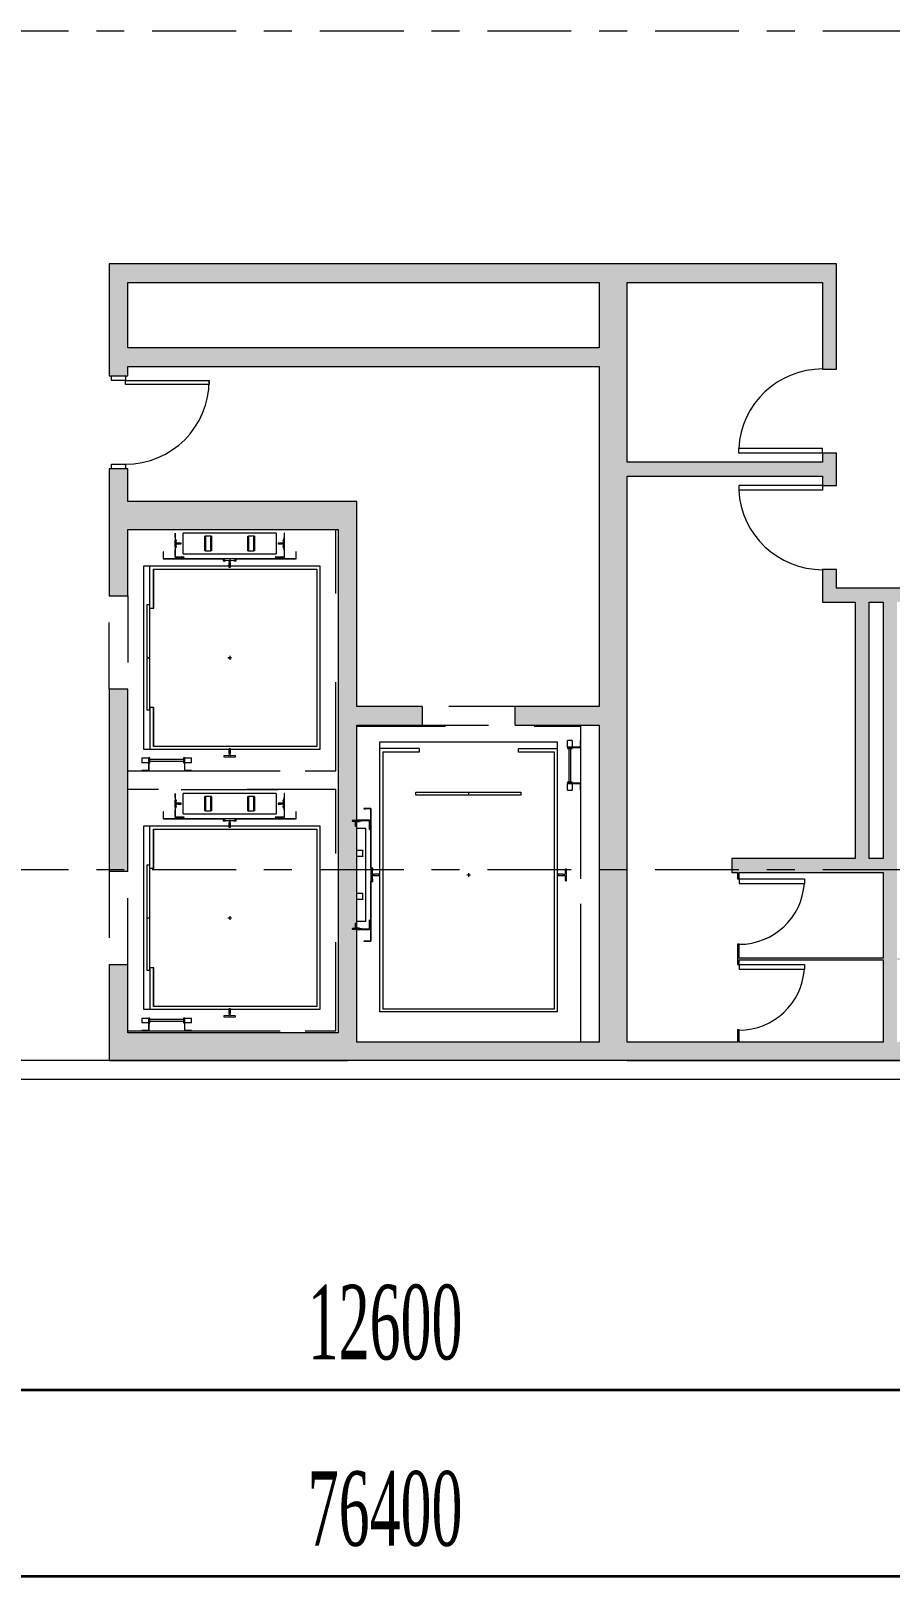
# Model space of a CAD drawing. Header units: millimetres. Extents: x 90964 to 877642, y 656808 to 1438307.
# Drawn here: x 369984 to 379211, y 744473 to 761054 of the extents above; entities that cross this region are included whole.
import ezdxf

# ---------------------------------------------------------------- set-up
doc = ezdxf.new("R2010")
doc.units = ezdxf.units.MM
doc.header["$LTSCALE"] = 300
for name, pattern in [('CENTER', [3, 1.5, -0.5, 0.5, -0.5]), ('Dash', [6.35, 3.175, -3.175]), ('Overhead', [3.96875, 2.38125, -1.5875])]:
    doc.linetypes.add(name, pattern=pattern)
doc.layers.get('Defpoints').update_dxf_attribs({"color": 6})
for name, color, linetype, lineweight in [('A-COT VACH', 2, 'Continuous', 35), ('A-DETL-GENF', 92, 'Overhead', 9), ('A-DETL-MEDM', 33, 'Continuous', 18), ('A-DIM', 125, 'Continuous', 15), ('A-DOOR', 31, 'Continuous', 9), ('A-DOOR-FRAM', 31, 'Continuous', 9), ('A-GENM', 13, 'Continuous', 9), ('A-TRUC', 250, 'CENTER', 5), ('A-WALL', 113, 'Continuous', 9), ('A-WALL-PATT', 111, 'Continuous', 9), ('Q-SPCQ', 91, 'Continuous', 9)]:
    doc.layers.add(name, color=color, linetype=linetype, lineweight=lineweight)
doc.styles.add('ROMANSssss', font='vntimeh.shx', dxfattribs={"width": 0.55})
doc.dimstyles.new('DIM_1-400 MB', dxfattribs={"dimscale": 400, "dimtxt": 2, "dimasz": 1, "dimexe": 1, "dimexo": 0, "dimgap": 0.8, "dimtad": 1, "dimdec": 0, "dimzin": 0, "dimdsep": 46, "dimtxsty": 'ROMANSssss', "dimblk": 'ARCHTICK', "dimcen": 1, "dimdle": 1, "dimclrd": 256, "dimclre": 256, "dimclrt": 7, "dimadec": 0, "dimazin": 0, "dimtfac": 1, "dimtdec": 0, "dimtix": 1, "dimtofl": 0, "dimtmove": 2, "dimatfit": 3, "dimfxl": 1, "dimtolj": 1, "dimtzin": 0, "dimarcsym": 0})

# ---------------------------------------------------------------- blocks, each defined once
blk = doc.blocks.new('schindler_5500-bim - Lift_one floor-1478719-Option 5 Floor Plans')
at = {"layer": 'A-GENM', "linetype": 'Dash'}
for p, q in [((1212, 1140), (-1379, 1140)), ((-1379, 1140), (-1379, -1095)), ((1212, 1140), (-1379, 1140)), ((-1379, 1140), (-1379, -1095)), ((1212, -409), (1212, 1140)), ((1212, -1095), (1212, 1140)), ((1212, -866), (1212, -485)), ((1212, -1095), (1212, -942))]:
    blk.add_line(p, q, dxfattribs=at)
at = {"layer": 'A-GENM'}
for p, q in [((979, 971), (-986, 971)), ((-986, 971), (-986, -926)), ((-952, -817), (-952, 936)), ((-952, 936), (950, 936)), ((950, 936), (950, -817)), ((979, -926), (979, 971)), ((-1063, 713), (-1139, 713)), ((-1139, 713), (-1139, 710)), ((-1139, 710), (-1118, 710)), ((-1118, 710), (-1118, 712)), ((-1118, 712), (-1064, 712)), ((-1064, 712), (-1064, 67)), ((-1063, 71), (-1063, 713)), ((-1379, -522), (-1379, 522)), ((-1078, 587), (-1338, 587)), ((-1338, 587), (-1338, 584)), ((-1338, 584), (-1294, 584)), ((-1338, 500), (-1118, 500)), ((-1338, 500), (-1338, -500)), ((-1294, 584), (-1294, 580)), ((-1294, 580), (-1269, 580)), ((-1269, 580), (-1269, 573)), ((-1269, 573), (-1242, 573)), ((-1265, 576), (-1265, 584)), ((-1190, 584), (-1265, 584)), ((-1265, 584), (-1265, 580)), ((-1255, 576), (-1265, 576)), ((-1262, 577), (-1234, 575)), ((-1242, 573), (-1242, 576)), ((-1232, 534), (-1237, 534)), ((-1232, 552), (-1233, 552)), ((-1233, 552), (-1233, 522)), ((-1233, 522), (-1223, 522)), ((-1232, 573), (-1232, 552)), ((-1224, 552), (-1224, 572)), ((-1223, 552), (-1224, 552)), ((-1223, 522), (-1223, 552)), ((-1218, 534), (-1223, 534)), ((-1221, 575), (-1193, 577)), ((-1213, 576), (-1213, 573)), ((-1213, 573), (-1186, 573)), ((-1190, 576), (-1200, 576)), ((-1190, 584), (-1190, 576)), ((-1190, 580), (-1190, 584)), ((-1186, 580), (-1161, 580)), ((-1186, 573), (-1186, 580)), ((-1161, 580), (-1161, 584)), ((-1161, 584), (-1081, 584)), ((-1118, -500), (-1118, 500)), ((-1081, 584), (-1081, 487)), ((-1078, 487), (-1078, 587)), ((-1379, -500), (-1379, 495)), ((-1081, 487), (-1078, 487)), ((-1305, 266), (-1150, 266)), ((-1305, 266), (-1305, 261)), ((-1305, 261), (-1305, 201)), ((-1150, 261), (-1305, 261)), ((-1305, 201), (-1150, 201)), ((-1305, 196), (-1305, 201)), ((-1150, 196), (-1305, 196)), ((-1150, 266), (-1150, 261)), ((-1150, 201), (-1150, 261)), ((-1150, 196), (-1150, 201)), ((-1064, 67), (-1047, 67)), ((-1043, 71), (-1063, 71)), ((-1052, 63), (-1063, 63)), ((-1063, 63), (-1063, -64)), ((-1045, 10), (-1048, 59)), ((-1047, 67), (-1047, 46)), ((-1047, 46), (-1043, 46)), ((-1043, 46), (-1043, 71)), ((-1022, 5), (-1040, 5)), ((-974, 8), (-1022, 8)), ((-1022, 8), (-1022, 5)), ((-974, -8), (-974, 8)), ((-1, -15), (-1, 15)), ((0, 20), (0, -20)), ((1024, 8), (974, 8)), ((974, 8), (974, -8)), ((1024, 5), (1024, 8)), ((1042, 5), (1024, 5)), ((1049, 58), (1047, 10)), ((1062, 63), (1055, 63)), ((1062, -64), (1062, 63)), ((-1047, -67), (-1064, -67)), ((-1064, -67), (-1064, -712)), ((-1063, -64), (-1053, -64)), ((-1063, -714), (-1063, -71)), ((-1063, -71), (-1043, -71)), ((-1048, -58), (-1045, -10)), ((-1043, -46), (-1047, -46)), ((-1047, -46), (-1047, -67)), ((-1043, -71), (-1043, -46)), ((-1040, -5), (-1022, -5)), ((-1022, -5), (-1022, -8)), ((-1022, -8), (-974, -8)), ((-21, 0), (19, 0)), ((-20, 0), (20, 0)), ((974, -8), (1024, -8)), ((1024, -8), (1024, -5)), ((1024, -5), (1042, -5)), ((1047, -10), (1050, -59)), ((1054, -64), (1062, -64)), ((-1305, -196), (-1150, -196)), ((-1305, -196), (-1305, -201)), ((-1305, -201), (-1305, -261)), ((-1150, -201), (-1305, -201)), ((-1305, -261), (-1150, -261)), ((-1305, -261), (-1305, -266)), ((-1150, -266), (-1305, -266)), ((-1150, -196), (-1150, -201)), ((-1150, -261), (-1150, -201)), ((-1150, -261), (-1150, -266)), ((-1078, -487), (-1081, -487)), ((-1081, -487), (-1081, -584)), ((-1078, -587), (-1078, -487)), ((-1118, -500), (-1338, -500)), ((-1294, -584), (-1338, -584)), ((-1338, -584), (-1338, -587)), ((-1338, -587), (-1078, -587)), ((-1269, -580), (-1294, -580)), ((-1294, -580), (-1294, -584)), ((-1242, -573), (-1269, -573)), ((-1269, -573), (-1269, -580)), ((-1265, -584), (-1265, -576)), ((-1265, -576), (-1259, -576)), ((-1265, -579), (-1265, -584)), ((-1190, -584), (-1265, -584)), ((-1265, -584), (-1190, -584)), ((-1234, -575), (-1262, -577)), ((-1242, -576), (-1242, -573)), ((-1232, -534), (-1237, -534)), ((-1223, -522), (-1233, -522)), ((-1233, -522), (-1233, -552)), ((-1233, -552), (-1232, -552)), ((-1232, -552), (-1232, -573)), ((-1224, -572), (-1224, -552)), ((-1224, -552), (-1223, -552)), ((-1223, -552), (-1223, -522)), ((-1218, -534), (-1223, -534)), ((-1193, -577), (-1221, -575)), ((-1186, -573), (-1213, -573)), ((-1213, -573), (-1213, -576)), ((-1196, -576), (-1190, -576)), ((-1190, -576), (-1190, -584)), ((-1190, -584), (-1190, -579)), ((-1186, -580), (-1186, -573)), ((-1161, -580), (-1186, -580)), ((-1161, -584), (-1161, -580)), ((-1081, -584), (-1161, -584)), ((-1118, -710), (-1139, -710)), ((-1139, -710), (-1139, -714)), ((-1139, -714), (-1063, -714)), ((-1118, -712), (-1118, -710)), ((-1064, -712), (-1118, -712)), ((-534, -816), (-952, -816)), ((-534, -817), (-952, -817)), ((-534, -856), (-534, -816)), ((-534, -852), (-534, -817)), ((533, -816), (533, -856)), ((950, -816), (533, -816)), ((950, -817), (533, -817)), ((533, -817), (533, -856)), ((-534, -856), (-986, -856)), ((-986, -926), (979, -926)), ((-3, -856), (-569, -856)), ((-569, -856), (-569, -888)), ((-569, -888), (-3, -888)), ((-3, -888), (-3, -856)), ((558, -856), (2, -856)), ((2, -856), (2, -888)), ((2, -888), (558, -888)), ((533, -856), (979, -856)), ((533, -856), (979, -856)), ((558, -888), (558, -856)), ((979, -926), (979, -856))]:
    blk.add_line(p, q, dxfattribs=at)
for centre, radius, start, end in [((-1262, 580), 3, 180, 270), ((-1234, 573), 2.84, 360, 90), ((-1221, 572), 3, 90, 180), ((-1193, 580), 2.84, 270, 0), ((-1052, 59), 4.75, 0, 90), ((-1040, 10), 5.01, 180, 270), ((1042, 10), 4.75, 270, 360), ((1055, 58), 5.01, 90, 180), ((-1053, -58), 5.01, 270, 360), ((-1040, -10), 4.75, 90, 180), ((1042, -10), 5.01, 360, 90), ((1054, -59), 4.75, 180, 270), ((-1262, -580), 2.95, 84.996, 177.9426), ((-1234, -573), 2.64, 270, 360), ((-1221, -572), 2.79, 180, 270), ((-1193, -579), 2.71, 0, 97.4205)]:
    blk.add_arc(centre, radius, start, end, dxfattribs=at)
at = {"layer": 'Q-SPCQ'}
for p, q in [((-1055, 0), (-1035, 0)), ((-1045, -15), (-1045, 15)), ((1073, -480), (1073, -409)), ((1124, -409), (1073, -409)), ((1208, -480), (1073, -480)), ((1073, -480), (1073, -485)), ((1124, -485), (1073, -485)), ((1073, -485), (1073, -495)), ((1073, -495), (1124, -495)), ((1089, -495), (1089, -856)), ((1108, -856), (1108, -495)), ((1124, -409), (1124, -480)), ((1124, -485), (1212, -485)), ((1124, -495), (1124, -485)), ((1208, -409), (1208, -480)), ((1212, -409), (1208, -409)), ((1212, -485), (1212, -409)), ((1124, -856), (1073, -856)), ((1073, -856), (1073, -866)), ((1073, -866), (1073, -871)), ((1073, -866), (1124, -866)), ((1073, -871), (1208, -871)), ((1073, -942), (1073, -871)), ((1073, -942), (1124, -942)), ((1124, -866), (1124, -856)), ((1212, -866), (1124, -866)), ((1124, -871), (1124, -942)), ((1208, -871), (1208, -942)), ((1208, -942), (1212, -942)), ((1212, -942), (1212, -866))]:
    blk.add_line(p, q, dxfattribs=at)
blk = doc.blocks.new('M_Door-Opening - 1000 X 2100mm-720239-Option 5 Floor Plans')
at = {"layer": 'A-DETL-GENF'}
for p, q in [((492, 100), (-508, 100)), ((-508, -100), (492, -100))]:
    blk.add_line(p, q, dxfattribs=at)
at = {"layer": 'A-DETL-MEDM'}
for p, q in [((-508, 100), (-508, -100)), ((492, -100), (492, 100))]:
    blk.add_line(p, q, dxfattribs=at)
blk = doc.blocks.new('M_Door-Opening - 1000 X 2100mm-720273-Option 5 Floor Plans')
at = {"layer": 'A-DETL-GENF'}
for p, q in [((-508, 100), (492, 100)), ((492, -100), (-508, -100))]:
    blk.add_line(p, q, dxfattribs=at)
at = {"layer": 'A-DETL-MEDM'}
for p, q in [((-508, -100), (-508, 100)), ((492, 100), (492, -100))]:
    blk.add_line(p, q, dxfattribs=at)
blk = doc.blocks.new('M_Single-Flush - 900 X 2100-697408-Option 5 Floor Plans')
at = {"layer": 'A-DOOR'}
for p, q in [((400, 75), (400, 975)), ((450, 975), (400, 975)), ((450, 75), (450, 975)), ((450, 75), (400, 75))]:
    blk.add_line(p, q, dxfattribs=at)
blk.add_arc((450, 75), 902, 93.1788, 180, dxfattribs=at)
blk = doc.blocks.new('M_Single-Flush - 900 X 2100-697387-Option 5 Floor Plans')
at = {"layer": 'A-DOOR'}
for p, q in [((400, -75), (400, -975)), ((450, -75), (400, -75)), ((450, -75), (450, -975)), ((450, -975), (400, -975))]:
    blk.add_line(p, q, dxfattribs=at)
blk.add_arc((450, -75), 902, 180, 266.8212, dxfattribs=at)
blk = doc.blocks.new('M_Single-Flush - 700 X 2100-697495-Option 5 Floor Plans')
at = {"layer": 'A-DOOR'}
for p, q in [((300, -10), (300, -710)), ((350, -10), (300, -10)), ((350, -10), (350, -710)), ((350, -710), (300, -710))]:
    blk.add_line(p, q, dxfattribs=at)
blk.add_arc((350, -10), 702, 180, 265.9138, dxfattribs=at)
blk = doc.blocks.new('M_Door-Passage-Single-Flush - M_Door-Passage-Single-Flush-756115-Option 5 Floor Plans')
at = {"layer": 'A-DOOR'}
for p, q in [((405, -81.35), (450, -81.35)), ((405, -981.35), (405, -81.35)), ((450, -81.35), (450, -981.35)), ((450, -981.35), (405, -981.35))]:
    blk.add_line(p, q, dxfattribs=at)
blk.add_arc((450, -81.35), 900, 180, 270, dxfattribs=at)
at = {"layer": 'A-DOOR-FRAM'}
for p, q in [((-500, 68.65), (-450, 68.65)), ((-500, -81.35), (-500, 68.65)), ((-450, 68.65), (-450, -81.35)), ((450, 68.65), (500, 68.65)), ((450, -81.35), (450, 68.65)), ((500, 68.65), (500, -81.35)), ((-450, -81.35), (-500, -81.35)), ((500, -81.35), (450, -81.35))]:
    blk.add_line(p, q, dxfattribs=at)
blk = doc.blocks.new('schindler_5500-bim - Lift_service_one floor-1478796-Option 5 Floor Plans')
at = {"layer": 'A-GENM', "linetype": 'Dash'}
for p, q in [((-1201, 1595), (1199, 1595)), ((-1201, 1595), (1199, 1595)), ((1199, 1595), (1199, 1442)), ((1199, 1595), (1199, -1793)), ((1199, 1366), (1199, 985)), ((1199, 909), (1199, -1793))]:
    blk.add_line(p, q, dxfattribs=at)
at = {"layer": 'A-GENM'}
for p, q in [((-956, -1471), (-956, 1426)), ((-956, 1426), (949, 1426)), ((-534, 1356), (-956, 1356)), ((-534, 1356), (-534, 1316)), ((-534, 1352), (-534, 1317)), ((533, 1316), (533, 1356)), ((533, 1356), (949, 1356)), ((533, 1317), (533, 1356)), ((533, 1356), (949, 1356)), ((949, 1426), (949, 1356)), ((949, 1426), (949, -1471)), ((-922, 1317), (-922, -1436)), ((-534, 1317), (-922, 1317)), ((-534, 1316), (-922, 1316)), ((920, 1317), (533, 1317)), ((920, 1316), (533, 1316)), ((920, -1436), (920, 1317)), ((-569, 856), (-569, 888)), ((-569, 888), (-3, 888)), ((-3, 856), (-569, 856)), ((-3, 888), (-3, 856)), ((2, 856), (2, 888)), ((2, 888), (558, 888)), ((558, 856), (2, 856)), ((558, 888), (558, 856)), ((-1050, 713), (-1126, 713)), ((-1126, 713), (-1126, 710)), ((-1126, 710), (-1105, 710)), ((-1105, 710), (-1105, 712)), ((-1105, 712), (-1051, 712)), ((-1051, 712), (-1051, 67)), ((-1050, 71), (-1050, 713)), ((-1177, 584), (-1252, 584)), ((-1252, 584), (-1252, 579)), ((-1249, 577), (-1221, 575)), ((-1219, 552), (-1220, 552)), ((-1220, 552), (-1220, 522)), ((-1220, 522), (-1210, 522)), ((-1219, 573), (-1219, 552)), ((-1211, 552), (-1211, 572)), ((-1210, 552), (-1211, 552)), ((-1210, 522), (-1210, 552)), ((-1208, 575), (-1180, 577)), ((-1065, 587), (-1200, 587)), ((-1200, 584), (-1177, 584)), ((-1200, 576), (-1200, 573)), ((-1200, 573), (-1173, 573)), ((-1200, 500), (-1105, 500)), ((-1177, 576), (-1183, 576)), ((-1177, 584), (-1177, 576)), ((-1177, 579), (-1177, 584)), ((-1173, 580), (-1148, 580)), ((-1173, 573), (-1173, 580)), ((-1148, 580), (-1148, 584)), ((-1148, 584), (-1068, 584)), ((-1105, -500), (-1105, 500)), ((-1068, 584), (-1068, 487)), ((-1065, 487), (-1065, 587)), ((-1068, 487), (-1065, 487)), ((-1200, 266), (-1137, 266)), ((-1137, 261), (-1200, 261)), ((-1200, 201), (-1137, 201)), ((-1137, 196), (-1200, 196)), ((-1137, 266), (-1137, 261)), ((-1137, 201), (-1137, 261)), ((-1137, 201), (-1137, 196)), ((-1051, 67), (-1034, 67)), ((-1030, 71), (-1050, 71)), ((-1040, 63), (-1050, 63)), ((-1050, 63), (-1050, -64)), ((-1032, 10), (-1035, 58)), ((-1034, 67), (-1034, 46)), ((-1034, 46), (-1030, 46)), ((-1030, 46), (-1030, 71)), ((-1009, 5), (-1027, 5)), ((-961, 8), (-1009, 8)), ((-1009, 8), (-1009, 5)), ((-961, -8), (-961, 8)), ((-21, 0), (19, 0)), ((-20, 0), (20, 0)), ((-1, 15), (-1, -15)), ((0, -20), (0, 20)), ((1011, 8), (961, 8)), ((961, 8), (961, -8)), ((1011, 5), (1011, 8)), ((1029, 5), (1011, 5)), ((1037, 59), (1034, 10)), ((1049, 63), (1041, 63)), ((1049, -64), (1049, 63)), ((-1034, -67), (-1051, -67)), ((-1051, -67), (-1051, -712)), ((-1050, -64), (-1039, -64)), ((-1050, -713), (-1050, -71)), ((-1050, -71), (-1030, -71)), ((-1035, -59), (-1032, -10)), ((-1030, -46), (-1034, -46)), ((-1034, -46), (-1034, -67)), ((-1030, -71), (-1030, -46)), ((-1027, -5), (-1009, -5)), ((-1009, -5), (-1009, -8)), ((-1009, -8), (-961, -8)), ((961, -8), (1011, -8)), ((1011, -8), (1011, -5)), ((1011, -5), (1029, -5)), ((1034, -10), (1036, -58)), ((1042, -64), (1049, -64)), ((-1200, -196), (-1137, -196)), ((-1137, -201), (-1200, -201)), ((-1200, -261), (-1137, -261)), ((-1137, -266), (-1200, -266)), ((-1137, -201), (-1137, -196)), ((-1137, -261), (-1137, -201)), ((-1137, -261), (-1137, -266)), ((-1065, -487), (-1068, -487)), ((-1068, -487), (-1068, -584)), ((-1065, -587), (-1065, -487)), ((-1252, -580), (-1252, -584)), ((-1252, -584), (-1177, -584)), ((-1221, -575), (-1249, -577)), ((-1210, -522), (-1220, -522)), ((-1220, -522), (-1220, -552)), ((-1220, -552), (-1219, -552)), ((-1219, -552), (-1219, -573)), ((-1211, -572), (-1211, -552)), ((-1211, -552), (-1210, -552)), ((-1210, -552), (-1210, -522)), ((-1180, -577), (-1208, -575)), ((-1105, -500), (-1200, -500)), ((-1173, -573), (-1200, -573)), ((-1200, -573), (-1200, -576)), ((-1200, -587), (-1065, -587)), ((-1187, -576), (-1177, -576)), ((-1177, -576), (-1177, -584)), ((-1177, -584), (-1177, -580)), ((-1173, -580), (-1173, -573)), ((-1148, -580), (-1173, -580)), ((-1148, -584), (-1148, -580)), ((-1068, -584), (-1148, -584)), ((-1105, -710), (-1126, -710)), ((-1126, -710), (-1126, -713)), ((-1126, -713), (-1050, -713)), ((-1105, -712), (-1105, -710)), ((-1051, -712), (-1105, -712)), ((949, -1471), (-956, -1471)), ((-922, -1436), (920, -1436))]:
    blk.add_line(p, q, dxfattribs=at)
for centre, radius, start, end in [((-1249, 580), 2.95, 182.0574, 275.004), ((-1221, 573), 2.64, 0, 90), ((-1208, 572), 2.79, 90, 180), ((-1180, 579), 2.71, 262.5795, 0), ((-1040, 58), 5.01, 0, 90), ((-1027, 10), 4.75, 180, 270), ((1029, 10), 5.01, 270, 0), ((1041, 59), 4.75, 90, 180), ((-1039, -59), 4.75, 270, 0), ((-1027, -10), 5.01, 90, 180), ((1029, -10), 4.75, 0, 90), ((1042, -58), 5.01, 180, 270), ((-1249, -580), 3, 90, 180), ((-1221, -573), 2.84, 270, 0), ((-1208, -572), 3, 180, 270), ((-1180, -580), 2.84, 0, 90)]:
    blk.add_arc(centre, radius, start, end, dxfattribs=at)
at = {"layer": 'Q-SPCQ'}
for p, q in [((1060, 1371), (1060, 1442)), ((1111, 1442), (1060, 1442)), ((1195, 1371), (1060, 1371)), ((1060, 1371), (1060, 1366)), ((1060, 1366), (1060, 1356)), ((1111, 1366), (1060, 1366)), ((1060, 1356), (1111, 1356)), ((1076, 1356), (1076, 995)), ((1095, 995), (1095, 1356)), ((1111, 1442), (1111, 1371)), ((1111, 1366), (1199, 1366)), ((1111, 1356), (1111, 1366)), ((1195, 1442), (1195, 1371)), ((1199, 1442), (1195, 1442)), ((1199, 1366), (1199, 1442)), ((1111, 995), (1060, 995)), ((1060, 995), (1060, 985)), ((1060, 985), (1060, 980)), ((1060, 985), (1111, 985)), ((1060, 909), (1060, 980)), ((1060, 980), (1195, 980)), ((1060, 909), (1111, 909)), ((1111, 985), (1111, 995)), ((1199, 985), (1111, 985)), ((1111, 980), (1111, 909)), ((1195, 980), (1195, 909)), ((1195, 909), (1199, 909)), ((1199, 909), (1199, 985)), ((-1032, 15), (-1032, -15)), ((-1042, 0), (-1022, 0))]:
    blk.add_line(p, q, dxfattribs=at)
blk = doc.blocks.new('schindler_5500-bim - Lift_one floor-V7-Option 5 Floor Plans')
at = {"layer": 'A-GENM', "linetype": 'Dash'}
for p, q in [((1212, 1140), (-1379, 1140)), ((1212, 1140), (-1379, 1140)), ((1212, -409), (1212, 1140)), ((1212, -1095), (1212, 1140)), ((1212, -866), (1212, -485)), ((1212, -1095), (1212, -942))]:
    blk.add_line(p, q, dxfattribs=at)
at = {"layer": 'A-GENM'}
for p, q in [((979, 971), (-986, 971)), ((-986, 971), (-986, -926)), ((-952, -817), (-952, 936)), ((-952, 936), (950, 936)), ((950, 936), (950, -817)), ((979, -926), (979, 971)), ((-1063, 713), (-1139, 713)), ((-1139, 713), (-1139, 710)), ((-1139, 710), (-1118, 710)), ((-1118, 710), (-1118, 712)), ((-1118, 712), (-1064, 712)), ((-1064, 712), (-1064, 67)), ((-1063, 71), (-1063, 713)), ((-1078, 587), (-1338, 587)), ((-1338, 587), (-1338, 584)), ((-1338, 584), (-1294, 584)), ((-1338, 500), (-1118, 500)), ((-1338, 500), (-1338, -500)), ((-1294, 584), (-1294, 580)), ((-1294, 580), (-1269, 580)), ((-1269, 580), (-1269, 573)), ((-1269, 573), (-1242, 573)), ((-1265, 576), (-1265, 584)), ((-1190, 584), (-1265, 584)), ((-1265, 584), (-1265, 580)), ((-1255, 576), (-1265, 576)), ((-1262, 577), (-1234, 575)), ((-1242, 573), (-1242, 576)), ((-1232, 534), (-1237, 534)), ((-1232, 552), (-1233, 552)), ((-1233, 552), (-1233, 522)), ((-1233, 522), (-1223, 522)), ((-1232, 573), (-1232, 552)), ((-1224, 552), (-1224, 572)), ((-1223, 552), (-1224, 552)), ((-1223, 522), (-1223, 552)), ((-1218, 534), (-1223, 534)), ((-1221, 575), (-1193, 577)), ((-1213, 576), (-1213, 573)), ((-1213, 573), (-1186, 573)), ((-1190, 576), (-1200, 576)), ((-1190, 584), (-1190, 576)), ((-1190, 580), (-1190, 584)), ((-1186, 580), (-1161, 580)), ((-1186, 573), (-1186, 580)), ((-1161, 580), (-1161, 584)), ((-1161, 584), (-1081, 584)), ((-1118, -500), (-1118, 500)), ((-1081, 584), (-1081, 487)), ((-1078, 487), (-1078, 587)), ((-1081, 487), (-1078, 487)), ((-1305, 266), (-1150, 266)), ((-1305, 266), (-1305, 261)), ((-1305, 261), (-1305, 201)), ((-1150, 261), (-1305, 261)), ((-1305, 201), (-1150, 201)), ((-1305, 196), (-1305, 201)), ((-1150, 196), (-1305, 196)), ((-1150, 266), (-1150, 261)), ((-1150, 201), (-1150, 261)), ((-1150, 196), (-1150, 201)), ((-1064, 67), (-1047, 67)), ((-1043, 71), (-1063, 71)), ((-1052, 63), (-1063, 63)), ((-1063, 63), (-1063, -64)), ((-1045, 10), (-1048, 59)), ((-1047, 67), (-1047, 46)), ((-1047, 46), (-1043, 46)), ((-1043, 46), (-1043, 71)), ((-1022, 5), (-1040, 5)), ((-974, 8), (-1022, 8)), ((-1022, 8), (-1022, 5)), ((-974, -8), (-974, 8)), ((-1, -15), (-1, 15)), ((0, 20), (0, -20)), ((1024, 8), (974, 8)), ((974, 8), (974, -8)), ((1024, 5), (1024, 8)), ((1042, 5), (1024, 5)), ((1049, 58), (1047, 10)), ((1062, 63), (1055, 63)), ((1062, -64), (1062, 63)), ((-1047, -67), (-1064, -67)), ((-1064, -67), (-1064, -712)), ((-1063, -64), (-1053, -64)), ((-1063, -714), (-1063, -71)), ((-1063, -71), (-1043, -71)), ((-1048, -58), (-1045, -10)), ((-1043, -46), (-1047, -46)), ((-1047, -46), (-1047, -67)), ((-1043, -71), (-1043, -46)), ((-1040, -5), (-1022, -5)), ((-1022, -5), (-1022, -8)), ((-1022, -8), (-974, -8)), ((-21, 0), (19, 0)), ((-20, 0), (20, 0)), ((974, -8), (1024, -8)), ((1024, -8), (1024, -5)), ((1024, -5), (1042, -5)), ((1047, -10), (1050, -59)), ((1054, -64), (1062, -64)), ((-1305, -196), (-1150, -196)), ((-1305, -196), (-1305, -201)), ((-1305, -201), (-1305, -261)), ((-1150, -201), (-1305, -201)), ((-1305, -261), (-1150, -261)), ((-1305, -261), (-1305, -266)), ((-1150, -266), (-1305, -266)), ((-1150, -196), (-1150, -201)), ((-1150, -261), (-1150, -201)), ((-1150, -261), (-1150, -266)), ((-1078, -487), (-1081, -487)), ((-1081, -487), (-1081, -584)), ((-1078, -587), (-1078, -487)), ((-1118, -500), (-1338, -500)), ((-1294, -584), (-1338, -584)), ((-1338, -584), (-1338, -587)), ((-1338, -587), (-1078, -587)), ((-1269, -580), (-1294, -580)), ((-1294, -580), (-1294, -584)), ((-1242, -573), (-1269, -573)), ((-1269, -573), (-1269, -580)), ((-1265, -584), (-1265, -576)), ((-1265, -576), (-1259, -576)), ((-1265, -579), (-1265, -584)), ((-1190, -584), (-1265, -584)), ((-1265, -584), (-1190, -584)), ((-1234, -575), (-1262, -577)), ((-1242, -576), (-1242, -573)), ((-1232, -534), (-1237, -534)), ((-1223, -522), (-1233, -522)), ((-1233, -522), (-1233, -552)), ((-1233, -552), (-1232, -552)), ((-1232, -552), (-1232, -573)), ((-1224, -572), (-1224, -552)), ((-1224, -552), (-1223, -552)), ((-1223, -552), (-1223, -522)), ((-1218, -534), (-1223, -534)), ((-1193, -577), (-1221, -575)), ((-1186, -573), (-1213, -573)), ((-1213, -573), (-1213, -576)), ((-1196, -576), (-1190, -576)), ((-1190, -576), (-1190, -584)), ((-1190, -584), (-1190, -579)), ((-1186, -580), (-1186, -573)), ((-1161, -580), (-1186, -580)), ((-1161, -584), (-1161, -580)), ((-1081, -584), (-1161, -584)), ((-1118, -710), (-1139, -710)), ((-1139, -710), (-1139, -714)), ((-1139, -714), (-1063, -714)), ((-1118, -712), (-1118, -710)), ((-1064, -712), (-1118, -712)), ((-534, -816), (-952, -816)), ((-534, -817), (-952, -817)), ((-534, -856), (-534, -816)), ((-534, -852), (-534, -817)), ((533, -816), (533, -856)), ((950, -816), (533, -816)), ((950, -817), (533, -817)), ((533, -817), (533, -856)), ((-534, -856), (-986, -856)), ((-986, -926), (979, -926)), ((-3, -856), (-569, -856)), ((-569, -856), (-569, -888)), ((-569, -888), (-3, -888)), ((-3, -888), (-3, -856)), ((558, -856), (2, -856)), ((2, -856), (2, -888)), ((2, -888), (558, -888)), ((533, -856), (979, -856)), ((533, -856), (979, -856)), ((558, -888), (558, -856)), ((979, -926), (979, -856))]:
    blk.add_line(p, q, dxfattribs=at)
for centre, radius, start, end in [((-1262, 580), 3, 180, 270), ((-1234, 573), 2.84, 360, 90), ((-1221, 572), 3, 90, 180), ((-1193, 580), 2.84, 270, 0), ((-1052, 59), 4.75, 0, 90), ((-1040, 10), 5.01, 180, 270), ((1042, 10), 4.75, 270, 360), ((1055, 58), 5.01, 90, 180), ((-1053, -58), 5.01, 270, 360), ((-1040, -10), 4.75, 90, 180), ((1042, -10), 5.01, 360, 90), ((1054, -59), 4.75, 180, 270), ((-1262, -580), 2.95, 84.996, 177.9426), ((-1234, -573), 2.64, 270, 360), ((-1221, -572), 2.79, 180, 270), ((-1193, -579), 2.71, 0, 97.4205)]:
    blk.add_arc(centre, radius, start, end, dxfattribs=at)
at = {"layer": 'Q-SPCQ'}
for p, q in [((-1055, 0), (-1035, 0)), ((-1045, -15), (-1045, 15)), ((1073, -480), (1073, -409)), ((1124, -409), (1073, -409)), ((1208, -480), (1073, -480)), ((1073, -480), (1073, -485)), ((1124, -485), (1073, -485)), ((1073, -485), (1073, -495)), ((1073, -495), (1124, -495)), ((1089, -495), (1089, -856)), ((1108, -856), (1108, -495)), ((1124, -409), (1124, -480)), ((1124, -485), (1212, -485)), ((1124, -495), (1124, -485)), ((1208, -409), (1208, -480)), ((1212, -409), (1208, -409)), ((1212, -485), (1212, -409)), ((1124, -856), (1073, -856)), ((1073, -856), (1073, -866)), ((1073, -866), (1073, -871)), ((1073, -866), (1124, -866)), ((1073, -871), (1208, -871)), ((1073, -942), (1073, -871)), ((1073, -942), (1124, -942)), ((1124, -866), (1124, -856)), ((1212, -866), (1124, -866)), ((1124, -871), (1124, -942)), ((1208, -871), (1208, -942)), ((1208, -942), (1212, -942)), ((1212, -942), (1212, -866))]:
    blk.add_line(p, q, dxfattribs=at)
blk = doc.blocks.new('_ArchTick')
at = {"color": 0, "linetype": 'ByBlock', "const_width": 0.15}
blk.add_lwpolyline([(-0.5, -0.5), (0.5, 0.5)], dxfattribs=at)
blk = doc.blocks.new('*D327')
at = {"layer": 'A-DIM', "lineweight": -2, "transparency": 16777216}
for p, q in [((335588, 1095259), (335588, 1091552)), ((411988, 1095259), (411988, 1091552)), ((335188, 1091952), (412388, 1091952))]:
    blk.add_line(p, q, dxfattribs=at)
at = {"layer": 'Defpoints', "color": 0, "transparency": 16777216}
for p in [(335588, 1095259), (411988, 1095259), (411988, 1091952)]:
    blk.add_point(p, dxfattribs=at)
at = {"layer": 'A-DIM', "lineweight": -2, "transparency": 16777216, "xscale": 400, "yscale": 400, "zscale": 400, "rotation": 180}
blk.add_blockref('_ArchTick', (335588, 1091952), dxfattribs=at)
at = {"layer": 'A-DIM', "lineweight": -2, "transparency": 16777216, "xscale": 400, "yscale": 400, "zscale": 400}
blk.add_blockref('_ArchTick', (411988, 1091952), dxfattribs=at)
at = {"layer": 'A-DIM', "color": 7, "transparency": 16777216, "insert": (373788, 1092672), "char_height": 800, "attachment_point": 5, "style": 'ROMANSssss'}
blk.add_mtext('\\A1;76400', dxfattribs=at)
blk = doc.blocks.new('*D331')
at = {"layer": 'A-DIM', "lineweight": -2, "transparency": 16777216}
for p, q in [((367488, 1095259), (367488, 1093552)), ((380088, 1095259), (380088, 1093552)), ((367088, 1093952), (380488, 1093952))]:
    blk.add_line(p, q, dxfattribs=at)
at = {"layer": 'Defpoints', "color": 0, "transparency": 16777216}
for p in [(367488, 1095259), (380088, 1095259), (380088, 1093952)]:
    blk.add_point(p, dxfattribs=at)
at = {"layer": 'A-DIM', "lineweight": -2, "transparency": 16777216, "xscale": 400, "yscale": 400, "zscale": 400, "rotation": 180}
blk.add_blockref('_ArchTick', (367488, 1093952), dxfattribs=at)
at = {"layer": 'A-DIM', "lineweight": -2, "transparency": 16777216, "xscale": 400, "yscale": 400, "zscale": 400}
blk.add_blockref('_ArchTick', (380088, 1093952), dxfattribs=at)
at = {"layer": 'A-DIM', "color": 7, "transparency": 16777216, "insert": (373788, 1094672), "char_height": 800, "attachment_point": 5, "style": 'ROMANSssss'}
blk.add_mtext('\\A1;12600', dxfattribs=at)
blk = doc.blocks.new('DIM TC')
at = {"layer": 'A-DIM'}
for base, p1, p2, picture, middle in [((411987.6, 1091952.2), (335587.6, 1095259.5), (411987.6, 1095259.5), '*D327', (373787.6, 1092672.2)), ((380087.6, 1093952.2), (367487.6, 1095259.5), (380087.6, 1095259.5), '*D331', (373787.6, 1094672.2))]:
    dim = blk.add_linear_dim(base=base, p1=p1, p2=p2, dimstyle='DIM_1-400 MB', dxfattribs=at)
    dim.commit()
    dim.dimension.update_dxf_attribs({"geometry": picture, "text_midpoint": middle})

msp = doc.modelspace()

# ---------------------------------------------------------------- hatches: boundary and pattern name
at = {"layer": 'A-WALL-PATT'}
h = msp.add_hatch(color=256, dxfattribs=at)
h.paths.add_polyline_path([(371024.6, 750303.8), (371024.6, 751034.7), (370824.6, 751034.7), (370824.6, 750303.8)], flags=0)
h.paths.add_polyline_path([(371024.6, 752145.6), (371024.6, 753990.8), (370824.6, 753990.8), (370824.6, 752034.7), (371024.6, 752034.7)], flags=0)
h.paths.add_polyline_path([(371024.6, 754990.8), (371024.6, 756353.8), (370824.6, 756353.8), (370824.6, 754990.8)], flags=0)
h.paths.add_polyline_path([(371024.6, 757653.8), (371024.6, 758553.8), (370824.6, 758553.8), (370824.6, 757353.8), (371024.6, 757353.8), (371024.6, 757453.8)], flags=0)
for points in [[(378635.6, 758553.8), (371024.6, 758553.8), (371024.6, 758353.8), (378635.6, 758353.8)], [(376385.6, 750203.8), (376385.6, 758353.8), (376085.6, 758353.8), (376085.6, 750203.8)], [(376085.6, 757453.8), (376085.6, 757653.8), (371024.6, 757653.8), (371024.6, 757453.8), (374740.9, 757453.8)], [(378485.6, 756274.2), (378485.6, 756424.2), (376385.6, 756424.2), (376385.6, 756274.2)], [(373285.6, 756003.8), (371024.6, 756003.8), (371024.6, 755703.8), (373285.6, 755703.8), (373285.6, 755733.3)], [(373485.6, 750203.8), (373485.6, 756003.8), (373285.6, 756003.8), (373285.6, 750303.8), (373385.6, 750303.8), (373385.6, 750203.8)], [(380235.6, 754924.2), (380235.6, 755074.2), (378635.6, 755074.2), (378635.6, 754924.2), (379285.6, 754924.2)], [(378985.6, 754924.2), (378835.6, 754924.2), (378835.6, 752174.2), (378985.6, 752174.2), (378985.6, 754537.4)], [(379285.6, 750203.8), (379285.6, 754924.2), (379135.6, 754924.2), (379135.6, 750203.8)], [(379135.6, 752174.2), (377510.6, 752174.2), (377510.6, 752024.2), (379135.6, 752024.2)], [(373385.6, 750203.8), (373385.6, 750303.8), (370824.6, 750303.8), (370824.6, 750003.8), (373385.6, 750003.8)], [(376385.6, 750003.8), (376385.6, 750203.8), (373385.6, 750203.8), (373385.6, 750003.8), (374740.9, 750003.8)], [(383455.7, 750203.8), (376385.6, 750203.8), (376385.6, 750003.8), (383455.7, 750003.8)]]:
    msp.add_hatch(color=256, dxfattribs=at).paths.add_polyline_path(points, flags=0)
h = msp.add_hatch(color=256, dxfattribs=at)
h.paths.add_polyline_path([(378635.6, 756174.2), (378635.6, 756524.2), (378485.6, 756524.2), (378485.6, 756174.2)], flags=0)
h.paths.add_polyline_path([(378635.6, 755274.2), (378485.6, 755274.2), (378485.6, 754924.2), (378635.6, 754924.2), (378635.6, 755074.2)], flags=0)
h.paths.add_polyline_path([(378635.6, 757424.2), (378635.6, 758353.8), (378485.6, 758353.8), (378485.6, 757424.2)], flags=0)
h = msp.add_hatch(color=256, dxfattribs=at)
h.paths.add_polyline_path([(376085.6, 753603.8), (376085.6, 753803.8), (375185.5, 753803.8), (375185.5, 753603.8), (375802.6, 753603.8)], flags=0)
h.paths.add_polyline_path([(374185.5, 753603.8), (374185.5, 753803.8), (373485.6, 753803.8), (373485.6, 753603.8)], flags=0)
h = msp.add_hatch(color=256, dxfattribs=at)
h.paths.add_polyline_path([(377590.2, 751254.2), (377570.2, 751254.2), (377572.1, 751034.2), (377590.2, 751034.2), (377590.2, 751104.2)], flags=0)
h.paths.add_polyline_path([(377590.2, 750203.8), (377590.2, 750334.2), (377570.2, 750334.2), (377572.1, 750203.8)], flags=0)
h.paths.add_polyline_path([(377590.2, 751954.2), (377590.2, 752024.2), (377570.2, 752024.2), (377572.1, 751954.2)], flags=0)
h = msp.add_hatch(color=256, dxfattribs=at)
h.paths.add_polyline_path([(380789.4, 751104.2), (379285.6, 751104.2), (379285.6, 751084.2), (380789.4, 751084.2)], flags=0)
h.paths.add_polyline_path([(379135.6, 751084.2), (379135.6, 751104.2), (377590.2, 751104.2), (377590.2, 751084.2)], flags=0)

# ---------------------------------------------------------------- linework, layer by layer
at = {"layer": 'A-TRUC', "ltscale": 2}
for p, q in [((333487.6, 761053.8), (414087.6, 761053.8)), ((333487.6, 752053.8), (414087.6, 752053.8))]:
    msp.add_line(p, q, dxfattribs=at)
at = {"layer": 'A-WALL', "lineweight": 18}
for p, q in [((370824.6, 758553.8), (370824.6, 757353.8)), ((378635.6, 758553.8), (370824.6, 758553.8)), ((378635.6, 757424.2), (378635.6, 758553.8)), ((371024.6, 757653.8), (371024.6, 758353.8)), ((371024.6, 758353.8), (376085.6, 758353.8)), ((376085.6, 758353.8), (376085.6, 757653.8)), ((376385.6, 756424.2), (376385.6, 758353.8)), ((376385.6, 758353.8), (378485.6, 758353.8)), ((378485.6, 758353.8), (378485.6, 757424.2)), ((376085.6, 757653.8), (371024.6, 757653.8)), ((371024.6, 757353.8), (371024.6, 757453.8)), ((371024.6, 757453.8), (376085.6, 757453.8)), ((376085.6, 757453.8), (376085.6, 753803.8)), ((370824.6, 757353.8), (370849.6, 757353.8)), ((370999.6, 757353.8), (371024.6, 757353.8)), ((378485.6, 757424.2), (378635.6, 757424.2)), ((378485.6, 756524.2), (378485.6, 756424.2)), ((378635.6, 756524.2), (378485.6, 756524.2)), ((378635.6, 756174.2), (378635.6, 756524.2)), ((370824.6, 756353.8), (370824.6, 754990.8)), ((370849.6, 756353.8), (370824.6, 756353.8)), ((371024.6, 756353.8), (370999.6, 756353.8)), ((371024.6, 756003.8), (371024.6, 756353.8)), ((378485.6, 756424.2), (376385.6, 756424.2)), ((376385.6, 750203.8), (376385.6, 756274.2)), ((376385.6, 756274.2), (378485.6, 756274.2)), ((378485.6, 756274.2), (378485.6, 756174.2)), ((378485.6, 756174.2), (378635.6, 756174.2)), ((373485.6, 756003.8), (371024.6, 756003.8)), ((373485.6, 753803.8), (373485.6, 756003.8)), ((371024.6, 754990.8), (371024.6, 755703.8)), ((371024.6, 755703.8), (373285.6, 755703.8)), ((373285.6, 755703.8), (373285.6, 750303.8)), ((378485.6, 755274.2), (378485.6, 754924.2)), ((378635.6, 755274.2), (378485.6, 755274.2)), ((378635.6, 755074.2), (378635.6, 755274.2)), ((380085.6, 755074.2), (378635.6, 755074.2)), ((378485.6, 754924.2), (378835.6, 754924.2)), ((378835.6, 754924.2), (378835.6, 752174.2)), ((378985.6, 754924.2), (379135.6, 754924.2)), ((378985.6, 752174.2), (378985.6, 754924.2)), ((379135.6, 754924.2), (379135.6, 752174.2)), ((370824.6, 753990.8), (370824.6, 752034.7)), ((371024.6, 752034.7), (371024.6, 753990.8)), ((374185.5, 753803.8), (373485.6, 753803.8)), ((376085.6, 753803.8), (375185.5, 753803.8)), ((373485.6, 753603.8), (374185.5, 753603.8)), ((373485.6, 750203.8), (373485.6, 753603.8)), ((375185.5, 753603.8), (376085.6, 753603.8)), ((376085.6, 753603.8), (376085.6, 750203.8)), ((378835.6, 752174.2), (377510.6, 752174.2)), ((377510.6, 752174.2), (377510.6, 752024.2)), ((379135.6, 752174.2), (378985.6, 752174.2)), ((377510.6, 752024.2), (377570.2, 752024.2)), ((377570.2, 752024.2), (377570.2, 751954.2)), ((377570.2, 751954.2), (377590.2, 751954.2)), ((377590.2, 752024.2), (379135.6, 752024.2)), ((377590.2, 751954.2), (377590.2, 752024.2)), ((379135.6, 752024.2), (379135.6, 751104.2)), ((377570.2, 751254.2), (377570.2, 751034.2)), ((377590.2, 751254.2), (377570.2, 751254.2)), ((377590.2, 751104.2), (377590.2, 751254.2)), ((370824.6, 751034.7), (370824.6, 750003.8)), ((371024.6, 750303.8), (371024.6, 751034.7)), ((377570.2, 751034.2), (377590.2, 751034.2)), ((379135.6, 751104.2), (377590.2, 751104.2)), ((377590.2, 751084.2), (379135.6, 751084.2)), ((377590.2, 751034.2), (377590.2, 751084.2)), ((379135.6, 751084.2), (379135.6, 750203.8)), ((373285.6, 750303.8), (371024.6, 750303.8)), ((377570.2, 750334.2), (377570.2, 750203.8)), ((377590.2, 750334.2), (377570.2, 750334.2)), ((377590.2, 750203.8), (377590.2, 750334.2)), ((376085.6, 750203.8), (373485.6, 750203.8)), ((377570.2, 750203.8), (376385.6, 750203.8)), ((379135.6, 750203.8), (377590.2, 750203.8)), ((383982.7, 750003.8), (364296.6, 750003.8)), ((370824.6, 750003.8), (373385.6, 750003.8)), ((376385.6, 750003.8), (385585.6, 750003.8)), ((363604.2, 749803.8), (383971, 749803.8))]:
    msp.add_line(p, q, dxfattribs=at)

# ---------------------------------------------------------------- block references
at = {"layer": 'A-COT VACH'}
msp.add_blockref('DIM TC', (0, -347479.6), dxfattribs=at)
at = {"layer": 'A-DOOR'}
for name, p, rotation in [('M_Door-Passage-Single-Flush - M_Door-Passage-Single-Flush-756115-Option 5 Floor Plans', (370918.2, 756853.8), 90), ('M_Single-Flush - 900 X 2100-697387-Option 5 Floor Plans', (378560.6, 756974.2), 270), ('M_Single-Flush - 900 X 2100-697408-Option 5 Floor Plans', (378560.6, 755724.2), 90), ('M_Door-Opening - 1000 X 2100mm-720273-Option 5 Floor Plans', (370924.6, 754499), 90), ('M_Door-Opening - 1000 X 2100mm-720239-Option 5 Floor Plans', (374677.4, 753703.8), 180.0000000000004), ('M_Door-Opening - 1000 X 2100mm-720239-Option 5 Floor Plans', (370924.6, 751526.6), 270), ('M_Single-Flush - 700 X 2100-697495-Option 5 Floor Plans', (377580.2, 751604.2), 90), ('M_Single-Flush - 700 X 2100-697495-Option 5 Floor Plans', (377580.2, 750684.2), 90)]:
    msp.add_blockref(name, p, dxfattribs=dict(at, rotation=rotation))
at = {"layer": 'A-GENM', "linetype": 'Dash', "rotation": 270}
for name, p in [('schindler_5500-bim - Lift_one floor-V7-Option 5 Floor Plans', (372119.1, 754325.2)), ('schindler_5500-bim - Lift_one floor-1478719-Option 5 Floor Plans', (372119.1, 751534.2))]:
    msp.add_blockref(name, p, dxfattribs=at)
at = {"layer": 'A-GENM', "linetype": 'Dash'}
msp.add_blockref('schindler_5500-bim - Lift_service_one floor-1478796-Option 5 Floor Plans', (374686, 751997.3), dxfattribs=at)

doc.saveas('drawing.dxf')
